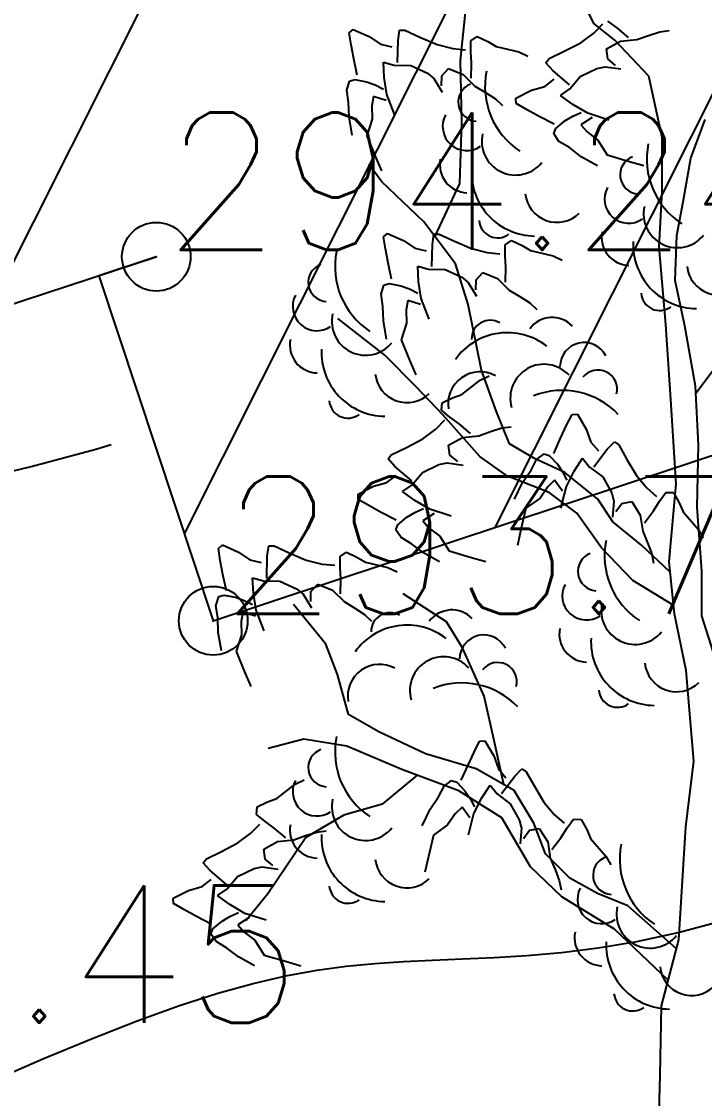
# Model space of a CAD drawing. Header units: millimetres. Extents: x 524954 to 526204, y 9523489 to 9524010.
# Drawn here: x 525978.07 to 525983.04, y 9523745.5 to 9523753.35 of the extents above; entities that cross this region are included whole.
import ezdxf

# ---------------------------------------------------------------- set-up
doc = ezdxf.new("R2010")
doc.units = ezdxf.units.MM
doc.header["$PDMODE"] = 32
doc.header["$PDSIZE"] = 0.5
doc.linetypes.add('ACAD_ISO12W100', pattern=[21, 12, -3, 0, -3, 0, -3])
for name, color, linetype in [('Arbre', 34, 'ACAD_ISO12W100'), ('Bati', 6, 'Continuous'), ('Bati_H', 1, 'Continuous'), ('CN_01_00', 3, 'Continuous'), ('CN_02_00', 4, 'Continuous'), ('TopoAlt', 3, 'Continuous'), ('TOPOJIS', 7, 'Continuous')]:
    doc.layers.add(name, color=color, linetype=linetype)
doc.styles.add('Simplex 1.0', font='Simplex.shx', dxfattribs={"width": 0.99, "height": 1})

# ---------------------------------------------------------------- blocks, each defined once
blk = doc.blocks.new('TCPOINT M')
at = {"color": 0}
blk.add_point((0, 0), dxfattribs=at)
at = {"layer": 'TopoAlt', "style": 'Simplex 1.0', "width": 0.99}
blk.add_attdef('ALT', (0.15, 0.15), '', height=1, dxfattribs=at)
blk = doc.blocks.new('v088')
at = {"linetype": 'Continuous'}
for p, q in [((-0.8352, 10.1996), (-0.9911, 10.5198)), ((-1.8059, 9.9306), (-1.7492, 10.4915)), ((-0.6834, 10.0784), (-0.8352, 10.1996)), ((-0.4354, 9.8162), (-0.6834, 10.0784)), ((-1.7966, 9.483), (-1.8059, 9.9306)), ((-0.339, 9.3704), (-0.4354, 9.8162)), ((-0.1306, 9.2193), (-0.0246, 9.5014)), ((-1.8121, 9.0349), (-1.7966, 9.483)), ((-0.337, 8.9787), (-0.339, 9.3704)), ((-0.1861, 8.901), (-0.1306, 9.2193)), ((-2.3783, 9.048), (-2.4742, 9.1766)), ((-2.0737, 8.7558), (-2.3783, 9.048)), ((-1.992, 8.6473), (-1.8121, 9.0349)), ((-0.3597, 8.574), (-0.337, 8.9787)), ((-0.2308, 8.6575), (-0.1861, 8.901)), ((-1.8434, 8.4497), (-2.0737, 8.7558)), ((-0.2426, 8.3277), (-0.2308, 8.6575)), ((-0.3105, 8.0091), (-0.3597, 8.574)), ((-1.7501, 8.1531), (-1.8434, 8.4497)), ((-0.1735, 7.9995), (-0.2426, 8.3277)), ((-1.6531, 7.6763), (-1.7501, 8.1531)), ((-2.3581, 7.786), (-2.6995, 8.0525)), ((-0.2742, 7.4626), (-0.3105, 8.0091)), ((-0.0959, 7.5596), (-0.1735, 7.9995)), ((-0.0934, 7.5087), (0.2621, 7.9837)), ((-2.1294, 7.5544), (-2.3581, 7.786)), ((-1.5474, 7.38), (-1.6531, 7.6763)), ((-1.9323, 7.3471), (-2.1294, 7.5544)), ((-0.0745, 7.1309), (-0.0959, 7.5596)), ((-0.2365, 6.8477), (-0.2742, 7.4626)), ((-1.4491, 7.1395), (-1.5474, 7.38)), ((-1.6648, 7.048), (-1.9323, 7.3471)), ((-1.2665, 7.0314), (-1.4491, 7.1395)), ((-0.0837, 6.6768), (-0.0745, 7.1309)), ((-1.4628, 6.9029), (-1.6648, 7.048)), ((-1.0467, 6.9303), (-1.2665, 7.0314)), ((-1.1618, 6.7848), (-1.4628, 6.9029)), ((-0.8063, 6.7363), (-1.0467, 6.9303)), ((-0.2869, 6.2807), (-0.2365, 6.8477)), ((-0.9597, 6.6336), (-1.1618, 6.7848)), ((-0.6972, 6.5707), (-0.8063, 6.7363)), ((-0.0491, 6.2111), (-0.0837, 6.6768)), ((-0.7803, 6.3824), (-0.9597, 6.6336)), ((-0.4884, 6.4009), (-0.6972, 6.5707)), ((-0.5514, 6.1446), (-0.7803, 6.3824)), ((-0.2789, 6.2036), (-0.4884, 6.4009)), ((-0.2479, 5.9022), (-0.2869, 6.2807)), ((-0.0486, 5.8877), (-0.0491, 6.2111)), ((-0.2539, 5.9607), (-0.5514, 6.1446)), ((-1.9071, 5.8427), (-2.2223, 6.0475)), ((-2.7868, 5.6812), (-3.0229, 5.9686)), ((-0.1646, 5.4873), (-0.2479, 5.9022)), ((0.0846, 5.4676), (-0.0486, 5.8877)), ((-1.7911, 5.6523), (-1.9071, 5.8427)), ((-2.7013, 5.4591), (-2.7868, 5.6812)), ((-1.6346, 5.3011), (-1.7911, 5.6523)), ((-2.6206, 5.1685), (-2.7013, 5.4591)), ((-0.1073, 4.8293), (-0.1646, 5.4873)), ((-1.5592, 4.9668), (-1.6346, 5.3011)), ((-2.4003, 5.0425), (-2.6206, 5.1685)), ((-2.0611, 4.8817), (-2.4003, 5.0425)), ((-2.9464, 4.9876), (-3.2062, 4.92)), ((-2.6344, 4.9381), (-2.9464, 4.9876)), ((-1.4917, 4.6586), (-1.5592, 4.9668)), ((-2.2328, 4.7662), (-2.6344, 4.9381)), ((-1.6919, 4.7713), (-2.0611, 4.8817)), ((-0.1657, 4.3492), (-0.1073, 4.8293)), ((-2.1227, 4.7254), (-2.3768, 4.5144)), ((-1.8192, 4.6131), (-2.2328, 4.7662)), ((-1.415, 4.6154), (-1.6919, 4.7713)), ((-1.5041, 4.4145), (-1.8192, 4.6131)), ((-1.2732, 4.3758), (-1.415, 4.6154)), ((-2.3768, 4.5144), (-2.655, 4.434)), ((-2.655, 4.434), (-2.9315, 4.2727)), ((-1.2976, 4.0581), (-1.5041, 4.4145)), ((-1.1877, 4.1537), (-1.2732, 4.3758)), ((-0.2169, 3.5272), (-0.1657, 4.3492)), ((-2.9315, 4.2727), (-3.209, 3.8627)), ((-1.0099, 3.9771), (-1.1877, 4.1537)), ((-1.0692, 3.839), (-1.2976, 4.0581)), ((-0.8085, 3.8631), (-1.0099, 3.9771)), ((-3.209, 3.8627), (-3.3666, 3.6666)), ((-0.589, 3.7744), (-0.8085, 3.8631)), ((-0.6849, 3.6045), (-1.0692, 3.839)), ((-0.2343, 3.4611), (-0.589, 3.7744)), ((-0.2941, 3.234), (-0.6849, 3.6045)), ((-0.3436, 3.0457), (-0.2169, 3.5272)), ((-0.3518, 2.5418), (-0.3436, 3.0457)), ((-0.3726, 1.7516), (-0.3518, 2.5418))]:
    blk.add_line(p, q, dxfattribs=at)
at = {"color": 3, "linetype": 'Continuous'}
for p, q in [((-0.8359, 10.1311), (-0.7709, 10.1978)), ((-0.6662, 10.1688), (-0.7348, 10.218)), ((-2.6162, 10.1323), (-2.587, 10.1577)), ((-2.6028, 10.0456), (-2.6162, 10.1323)), ((-2.587, 10.1577), (-2.4712, 10.1066)), ((-2.2608, 10.0773), (-2.2494, 10.1511)), ((-2.2494, 10.1511), (-2.2113, 10.1522)), ((-2.2113, 10.1522), (-2.101, 10.101)), ((-0.9313, 10.0604), (-0.8359, 10.1311)), ((-0.5833, 10.0982), (-0.6662, 10.1688)), ((-0.4378, 10.1134), (-0.3559, 10.1397)), ((-0.3559, 10.1397), (-0.2873, 10.1487)), ((-2.5835, 9.9428), (-2.6028, 10.0456)), ((-2.4712, 10.1066), (-2.3879, 10.0492)), ((-2.3879, 10.0492), (-2.3057, 10.0298)), ((-2.2643, 9.9167), (-2.2608, 10.0773)), ((-2.101, 10.101), (-1.977, 10.0475)), ((-1.977, 10.0475), (-1.8618, 10.0181)), ((-1.7305, 9.9947), (-1.7301, 10.0737)), ((-1.7301, 10.0737), (-1.6848, 10.1049)), ((-1.6848, 10.1049), (-1.6075, 10.069)), ((-1.6075, 10.069), (-1.5466, 10.0327)), ((-1.0512, 9.9981), (-0.9313, 10.0604)), ((-0.7431, 10.0152), (-0.6418, 10.0712)), ((-0.6418, 10.0712), (-0.5231, 10.0829)), ((-0.5231, 10.0829), (-0.4378, 10.1134)), ((-1.8618, 10.0181), (-1.7691, 10.0099)), ((-1.7254, 9.9105), (-1.7305, 9.9947)), ((-1.5466, 10.0327), (-1.3822, 9.9939)), ((-1.3822, 9.9939), (-1.316, 9.9632)), ((-1.1606, 9.945), (-1.0512, 9.9981)), ((-0.7336, 9.9427), (-0.7431, 10.0152)), ((-2.5582, 9.8238), (-2.5835, 9.9428)), ((-2.3678, 9.9191), (-2.2883, 9.8969)), ((-2.3619, 9.8077), (-2.3678, 9.9191)), ((-2.2883, 9.8969), (-2.1685, 9.895)), ((-2.1685, 9.895), (-2.0471, 9.8386)), ((-1.7277, 9.8016), (-1.7254, 9.9105)), ((-1.1838, 9.9148), (-1.1606, 9.945)), ((-1.1339, 9.8592), (-1.1838, 9.9148)), ((-0.8138, 9.874), (-0.7533, 9.8858)), ((-0.7533, 9.8858), (-0.6387, 9.8698)), ((-0.677, 9.8958), (-0.7336, 9.9427)), ((-2.3419, 9.6831), (-2.3619, 9.8077)), ((-2.0471, 9.8386), (-1.9997, 9.7992)), ((-1.9438, 9.7464), (-1.9432, 9.8199)), ((-1.9432, 9.8199), (-1.893, 9.873)), ((-1.893, 9.873), (-1.7856, 9.8299)), ((-1.7856, 9.8299), (-1.7015, 9.7452)), ((-1.0116, 9.755), (-1.1339, 9.8592)), ((-1.0114, 9.724), (-0.9342, 9.8156)), ((-0.9342, 9.8156), (-0.8138, 9.874)), ((-2.634, 9.7155), (-2.6142, 9.7814)), ((-2.6142, 9.7814), (-2.5764, 9.7933)), ((-2.5764, 9.7933), (-2.4916, 9.7768)), ((-2.4916, 9.7768), (-2.4283, 9.7541)), ((-2.4283, 9.7541), (-2.3676, 9.7232)), ((-1.9997, 9.7992), (-1.9397, 9.7002)), ((-1.7015, 9.7452), (-1.624, 9.6985)), ((-1.2895, 9.7147), (-1.1923, 9.7429)), ((-1.1923, 9.7429), (-1.1254, 9.7944)), ((-2.6206, 9.6288), (-2.634, 9.7155)), ((-2.4395, 9.6694), (-2.4511, 9.6011)), ((-2.3461, 9.6395), (-2.4395, 9.6694)), ((-2.2831, 9.5325), (-2.3419, 9.6831)), ((-1.624, 9.6985), (-1.5519, 9.6516)), ((-1.5519, 9.6516), (-1.5015, 9.6041)), ((-1.4022, 9.6572), (-1.2895, 9.7147)), ((-1.401, 9.6186), (-1.4022, 9.6572)), ((-1.0789, 9.6763), (-1.0114, 9.724)), ((-0.9888, 9.6106), (-1.0789, 9.6763)), ((-2.6175, 9.52), (-2.6206, 9.6288)), ((-2.4511, 9.6011), (-2.4483, 9.5032)), ((-1.3254, 9.5742), (-1.401, 9.6186)), ((-1.2335, 9.5242), (-1.3254, 9.5742)), ((-0.8796, 9.5473), (-0.9888, 9.6106)), ((-2.5946, 9.3874), (-2.6175, 9.52)), ((-2.4483, 9.5032), (-2.4883, 9.3823)), ((-1.1253, 9.4685), (-1.2335, 9.5242)), ((-1.1132, 9.4352), (-1.0467, 9.4905)), ((-1.0467, 9.4905), (-0.9892, 9.5252)), ((-0.9892, 9.5252), (-0.9269, 9.5527)), ((-0.8484, 9.5165), (-0.9306, 9.463)), ((-0.7257, 9.4976), (-0.8796, 9.5473)), ((-1.1278, 9.3984), (-1.1132, 9.4352)), ((-0.9306, 9.463), (-0.885, 9.4108)), ((-2.4883, 9.3823), (-2.4269, 9.2344)), ((-1.0892, 9.3413), (-1.1278, 9.3984)), ((-1.0136, 9.2969), (-1.0892, 9.3413)), ((-0.885, 9.4108), (-0.8073, 9.3511)), ((-0.8073, 9.3511), (-0.7389, 9.2437)), ((-0.9273, 9.2307), (-1.0136, 9.2969)), ((-2.4269, 9.2344), (-2.3802, 9.1269)), ((-0.81, 9.1646), (-0.9273, 9.2307)), ((-0.7389, 9.2437), (-0.5855, 9.1979)), ((-0.5855, 9.1979), (-0.4727, 9.1661)), ((-2.3661, 8.6466), (-2.3369, 8.6719)), ((-2.3527, 8.5599), (-2.3661, 8.6466)), ((-2.3369, 8.6719), (-2.2212, 8.6209)), ((-2.0108, 8.5916), (-1.9993, 8.6654)), ((-1.9993, 8.6654), (-1.9613, 8.6665)), ((-1.9613, 8.6665), (-1.8509, 8.6153)), ((-2.3334, 8.4571), (-2.3527, 8.5599)), ((-2.2212, 8.6209), (-2.1379, 8.5634)), ((-2.1379, 8.5634), (-2.0557, 8.544)), ((-2.0143, 8.4309), (-2.0108, 8.5916)), ((-1.8509, 8.6153), (-1.7269, 8.5617)), ((-1.7269, 8.5617), (-1.6118, 8.5324)), ((-1.4805, 8.509), (-1.4801, 8.5879)), ((-1.4801, 8.5879), (-1.4347, 8.6192)), ((-1.4347, 8.6192), (-1.3575, 8.5833)), ((-1.3575, 8.5833), (-1.2966, 8.547)), ((-1.6118, 8.5324), (-1.519, 8.5242)), ((-1.4754, 8.4248), (-1.4805, 8.509)), ((-1.2966, 8.547), (-1.1322, 8.5082)), ((-1.1322, 8.5082), (-1.066, 8.4775)), ((-2.3082, 8.3381), (-2.3334, 8.4571)), ((-2.1178, 8.4334), (-2.0382, 8.4112)), ((-2.1118, 8.322), (-2.1178, 8.4334)), ((-2.0382, 8.4112), (-1.9184, 8.4092)), ((-1.9184, 8.4092), (-1.7971, 8.3529)), ((-1.4776, 8.3159), (-1.4754, 8.4248)), ((-2.0919, 8.1974), (-2.1118, 8.322)), ((-1.7971, 8.3529), (-1.7497, 8.3134)), ((-1.6937, 8.2606), (-1.6931, 8.3341)), ((-1.6931, 8.3341), (-1.643, 8.3873)), ((-1.643, 8.3873), (-1.5356, 8.3441)), ((-1.5356, 8.3441), (-1.4515, 8.2595)), ((-2.384, 8.2298), (-2.3641, 8.2956)), ((-2.3641, 8.2956), (-2.3264, 8.3076)), ((-2.3264, 8.3076), (-2.2415, 8.291)), ((-2.2415, 8.291), (-2.1783, 8.2684)), ((-2.1783, 8.2684), (-2.1175, 8.2375)), ((-1.7497, 8.3134), (-1.6897, 8.2145)), ((-1.4515, 8.2595), (-1.374, 8.2128)), ((-2.3706, 8.1431), (-2.384, 8.2298)), ((-2.1895, 8.1837), (-2.2011, 8.1153)), ((-2.0961, 8.1537), (-2.1895, 8.1837)), ((-2.0331, 8.0467), (-2.0919, 8.1974)), ((-1.374, 8.2128), (-1.3019, 8.1659)), ((-1.3019, 8.1659), (-1.2515, 8.1184)), ((-2.3674, 8.0343), (-2.3706, 8.1431)), ((-2.2011, 8.1153), (-2.1982, 8.0174)), ((-2.3445, 7.9016), (-2.3674, 8.0343)), ((-2.1982, 8.0174), (-2.2383, 7.8966)), ((-2.2383, 7.8966), (-2.1768, 7.7487)), ((-2.1768, 7.7487), (-2.1302, 7.6412)), ((-1.6632, 7.6026), (-1.5976, 7.6345)), ((-1.7972, 7.4997), (-1.6632, 7.6026)), ((-1.9404, 7.4382), (-1.8638, 7.4754)), ((-1.8638, 7.4754), (-1.7972, 7.4997)), ((-1.9448, 7.3833), (-1.9404, 7.4382)), ((-1.8839, 7.3331), (-1.9448, 7.3833)), ((-1.985, 7.2461), (-1.9201, 7.3129)), ((-1.8154, 7.2839), (-1.8839, 7.3331)), ((-1.0336, 7.2746), (-0.9936, 7.3527)), ((-0.9936, 7.3527), (-0.9551, 7.3561)), ((-0.9551, 7.3561), (-0.8913, 7.2468)), ((-2.0805, 7.1754), (-1.985, 7.2461)), ((-1.7325, 7.2133), (-1.8154, 7.2839)), ((-1.6722, 7.1979), (-1.587, 7.2285)), ((-1.587, 7.2285), (-1.5051, 7.2548)), ((-1.5051, 7.2548), (-1.4365, 7.2638)), ((-1.0783, 7.18), (-1.0336, 7.2746)), ((-0.8913, 7.2468), (-0.8575, 7.1514)), ((-2.2004, 7.1132), (-2.0805, 7.1754)), ((-1.8923, 7.1303), (-1.791, 7.1862)), ((-1.791, 7.1862), (-1.6722, 7.1979)), ((-1.1277, 7.0688), (-1.0783, 7.18)), ((-0.8575, 7.1514), (-0.8023, 7.0875)), ((-0.7381, 7.0997), (-0.6855, 7.1528)), ((-0.6855, 7.1528), (-0.654, 7.1313)), ((-2.333, 7.0298), (-2.3098, 7.06)), ((-2.3098, 7.06), (-2.2004, 7.1132)), ((-1.8828, 7.0578), (-1.8923, 7.1303)), ((-1.2526, 7.0255), (-1.1978, 7.0672)), ((-1.1978, 7.0672), (-1.1602, 7.0548)), ((-0.8351, 6.9716), (-0.7381, 7.0997)), ((-0.654, 7.1313), (-0.5947, 7.0251)), ((-2.283, 6.9743), (-2.333, 7.0298)), ((-2.0833, 6.9307), (-1.963, 6.9891)), ((-1.963, 6.9891), (-1.9025, 7.0009)), ((-1.9025, 7.0009), (-1.7879, 6.9849)), ((-1.8262, 7.0109), (-1.8828, 7.0578)), ((-1.2925, 6.9474), (-1.2526, 7.0255)), ((-1.1602, 7.0548), (-1.1012, 6.9916)), ((-1.1012, 6.9916), (-1.0633, 6.9361)), ((-0.978, 6.9406), (-0.9175, 7.0343)), ((-0.9175, 7.0343), (-0.8661, 6.9697)), ((-0.5947, 7.0251), (-0.5257, 6.909)), ((-2.3415, 6.858), (-2.2745, 6.9095)), ((-2.1607, 6.8701), (-2.283, 6.9743)), ((-2.1606, 6.8391), (-2.0833, 6.9307)), ((-1.3538, 6.8575), (-1.2925, 6.9474)), ((-1.0633, 6.9361), (-1.0322, 6.8755)), ((-1.0349, 6.828), (-0.978, 6.9406)), ((-0.8661, 6.9697), (-0.7702, 6.8978)), ((-0.5257, 6.909), (-0.4496, 6.8178)), ((-2.5514, 6.7723), (-2.4387, 6.8298)), ((-2.4387, 6.8298), (-2.3415, 6.858)), ((-2.228, 6.7914), (-2.1606, 6.8391)), ((-1.413, 6.7366), (-1.3538, 6.8575)), ((-1.1715, 6.8255), (-1.2266, 6.7446)), ((-1.122, 6.8741), (-1.1715, 6.8255)), ((-1.0639, 6.7951), (-1.122, 6.8741)), ((-1.0757, 6.6715), (-1.0349, 6.828)), ((-0.7702, 6.8978), (-0.705, 6.781)), ((-2.5502, 6.7337), (-2.5514, 6.7723)), ((-2.1379, 6.7256), (-2.228, 6.7914)), ((-0.705, 6.781), (-0.6897, 6.7213)), ((-0.4496, 6.8178), (-0.3793, 6.7567)), ((-0.357, 6.7218), (-0.3104, 6.7855)), ((-0.3104, 6.7855), (-0.2553, 6.7842)), ((-0.2553, 6.7842), (-0.2138, 6.7099)), ((-2.4746, 6.6893), (-2.5502, 6.7337)), ((-2.3827, 6.6392), (-2.4746, 6.6893)), ((-2.1384, 6.6402), (-2.076, 6.6678)), ((-2.0288, 6.6624), (-2.1379, 6.7256)), ((-1.3299, 6.6702), (-1.3669, 6.5144)), ((-1.2266, 6.7446), (-1.3299, 6.6702)), ((-0.6897, 6.7213), (-0.6991, 6.6059)), ((-0.6753, 6.6457), (-0.6318, 6.7049)), ((-0.6318, 6.7049), (-0.56, 6.7185)), ((-0.56, 6.7185), (-0.4983, 6.6206)), ((-0.4022, 6.6506), (-0.357, 6.7218)), ((-0.2138, 6.7099), (-0.1857, 6.6447)), ((-2.2745, 6.5836), (-2.3827, 6.6392)), ((-2.2624, 6.5503), (-2.1959, 6.6055)), ((-2.1959, 6.6055), (-2.1384, 6.6402)), ((-1.9976, 6.6315), (-2.0798, 6.5781)), ((-1.8748, 6.6127), (-2.0288, 6.6624)), ((-0.4983, 6.6206), (-0.4798, 6.5027)), ((-0.4679, 6.5637), (-0.4022, 6.6506)), ((-0.1857, 6.6447), (-0.0753, 6.5169)), ((-2.2769, 6.5134), (-2.2624, 6.5503)), ((-2.2384, 6.4564), (-2.2769, 6.5134)), ((-2.0798, 6.5781), (-2.0342, 6.5259)), ((-2.0342, 6.5259), (-1.9565, 6.4662)), ((-1.3669, 6.5144), (-1.3922, 6.3999)), ((-0.0753, 6.5169), (-0.0397, 6.4532)), ((-2.1628, 6.412), (-2.2384, 6.4564)), ((-1.9565, 6.4662), (-1.8881, 6.3588)), ((-0.4798, 6.5027), (-0.4444, 6.4194)), ((-3.5682, 6.3771), (-3.539, 6.4025)), ((-3.5548, 6.2904), (-3.5682, 6.3771)), ((-3.539, 6.4025), (-3.4232, 6.3514)), ((-3.2129, 6.3221), (-3.2014, 6.3959)), ((-3.2014, 6.3959), (-3.1633, 6.397)), ((-3.1633, 6.397), (-3.053, 6.3458)), ((-2.0765, 6.3457), (-2.1628, 6.412)), ((-1.8881, 6.3588), (-1.7347, 6.313)), ((-0.4444, 6.4194), (-0.4135, 6.3391)), ((-3.5355, 6.1876), (-3.5548, 6.2904)), ((-3.4232, 6.3514), (-3.3399, 6.2939)), ((-3.3399, 6.2939), (-3.2577, 6.2746)), ((-3.2164, 6.1615), (-3.2129, 6.3221)), ((-3.053, 6.3458), (-2.929, 6.2922)), ((-2.929, 6.2922), (-2.8139, 6.2629)), ((-2.6826, 6.2395), (-2.6821, 6.3185)), ((-2.6821, 6.3185), (-2.6368, 6.3497)), ((-2.6368, 6.3497), (-2.5596, 6.3138)), ((-2.5596, 6.3138), (-2.4986, 6.2775)), ((-2.4986, 6.2775), (-2.3343, 6.2387)), ((-1.9592, 6.2797), (-2.0765, 6.3457)), ((-1.7347, 6.313), (-1.6219, 6.2812)), ((-0.4135, 6.3391), (-0.4006, 6.2711)), ((-2.8139, 6.2629), (-2.7211, 6.2547)), ((-2.6774, 6.1553), (-2.6826, 6.2395)), ((-2.3343, 6.2387), (-2.2681, 6.208)), ((-3.5103, 6.0686), (-3.5355, 6.1876)), ((-3.3198, 6.1639), (-3.2403, 6.1417)), ((-3.3139, 6.0525), (-3.3198, 6.1639)), ((-3.2403, 6.1417), (-3.1205, 6.1398)), ((-3.1205, 6.1398), (-2.9991, 6.0834)), ((-2.8952, 6.0647), (-2.845, 6.1178)), ((-2.845, 6.1178), (-2.7377, 6.0747)), ((-2.6797, 6.0464), (-2.6774, 6.1553)), ((-3.294, 5.9279), (-3.3139, 6.0525)), ((-2.9991, 6.0834), (-2.9517, 6.044)), ((-2.9517, 6.044), (-2.8917, 5.945)), ((-2.8958, 5.9912), (-2.8952, 6.0647)), ((-2.7377, 6.0747), (-2.6536, 5.99)), ((-3.5861, 5.9603), (-3.5662, 6.0262)), ((-3.5662, 6.0262), (-3.5284, 6.0381)), ((-3.5284, 6.0381), (-3.4436, 6.0215)), ((-3.4436, 6.0215), (-3.3804, 5.9989)), ((-3.3804, 5.9989), (-3.3196, 5.968)), ((-2.6536, 5.99), (-2.576, 5.9433)), ((-3.5727, 5.8736), (-3.5861, 5.9603)), ((-3.3915, 5.9142), (-3.4031, 5.8459)), ((-3.2981, 5.8843), (-3.3915, 5.9142)), ((-3.2352, 5.7773), (-3.294, 5.9279)), ((-2.576, 5.9433), (-2.5039, 5.8964)), ((-2.5039, 5.8964), (-2.4536, 5.8489)), ((-3.5695, 5.7648), (-3.5727, 5.8736)), ((-3.4031, 5.8459), (-3.4003, 5.748)), ((-3.5466, 5.6322), (-3.5695, 5.7648)), ((-3.4003, 5.748), (-3.4403, 5.6271)), ((-3.4403, 5.6271), (-3.3789, 5.4792)), ((-3.3789, 5.4792), (-3.3323, 5.3717)), ((-1.7068, 4.8945), (-1.6668, 4.9726)), ((-1.6668, 4.9726), (-1.6283, 4.976)), ((-1.6283, 4.976), (-1.5645, 4.8667)), ((-1.7514, 4.7999), (-1.7068, 4.8945)), ((-1.5645, 4.8667), (-1.5307, 4.7714)), ((-1.8008, 4.6887), (-1.7514, 4.7999)), ((-1.5307, 4.7714), (-1.4755, 4.7074)), ((-1.5083, 4.5916), (-1.4112, 4.7196)), ((-1.4112, 4.7196), (-1.3587, 4.7727)), ((-1.3587, 4.7727), (-1.3272, 4.7513)), ((-1.3272, 4.7513), (-1.2679, 4.6451)), ((-3.1435, 4.5571), (-3.0095, 4.66)), ((-3.0095, 4.66), (-2.9439, 4.6918)), ((-1.9657, 4.5674), (-1.9257, 4.6454)), ((-1.9257, 4.6454), (-1.871, 4.6871)), ((-1.871, 4.6871), (-1.8334, 4.6747)), ((-1.8334, 4.6747), (-1.7744, 4.6115)), ((-1.6512, 4.5605), (-1.5907, 4.6542)), ((-1.5907, 4.6542), (-1.5392, 4.5896)), ((-1.2679, 4.6451), (-1.1988, 4.529)), ((-3.2101, 4.5328), (-3.1435, 4.5571)), ((-2.0269, 4.4774), (-1.9657, 4.5674)), ((-1.7744, 4.6115), (-1.7365, 4.5561)), ((-1.7365, 4.5561), (-1.7054, 4.4954)), ((-1.7081, 4.4479), (-1.6512, 4.5605)), ((-1.5392, 4.5896), (-1.4434, 4.5178)), ((-3.2911, 4.4407), (-3.2867, 4.4956)), ((-3.2867, 4.4956), (-3.2101, 4.5328)), ((-2.0862, 4.3565), (-2.0269, 4.4774)), ((-1.7952, 4.494), (-1.8447, 4.4455)), ((-1.7371, 4.415), (-1.7952, 4.494)), ((-1.4434, 4.5178), (-1.3781, 4.401)), ((-1.1988, 4.529), (-1.1228, 4.4377)), ((-3.2303, 4.3905), (-3.2911, 4.4407)), ((-1.8447, 4.4455), (-1.8998, 4.3645)), ((-1.7488, 4.2914), (-1.7081, 4.4479)), ((-1.3781, 4.401), (-1.3629, 4.3412)), ((-1.1228, 4.4377), (-1.0524, 4.3767)), ((-1.0302, 4.3418), (-0.9835, 4.4054)), ((-0.9835, 4.4054), (-0.9285, 4.4041)), ((-0.9285, 4.4041), (-0.8869, 4.3298)), ((-3.3314, 4.3035), (-3.2664, 4.3702)), ((-3.1617, 4.3413), (-3.2303, 4.3905)), ((-3.0788, 4.2707), (-3.1617, 4.3413)), ((-2.8514, 4.3121), (-2.7828, 4.3211)), ((-1.8998, 4.3645), (-2.0031, 4.2901)), ((-1.3629, 4.3412), (-1.3723, 4.2259)), ((-1.3485, 4.2656), (-1.3049, 4.3248)), ((-1.3049, 4.3248), (-1.2331, 4.3384)), ((-1.2331, 4.3384), (-1.1715, 4.2405)), ((-1.0754, 4.2705), (-1.0302, 4.3418)), ((-0.8869, 4.3298), (-0.8589, 4.2646)), ((-3.4268, 4.2328), (-3.3314, 4.3035)), ((-3.2386, 4.1877), (-3.1373, 4.2436)), ((-3.1373, 4.2436), (-3.0186, 4.2553)), ((-3.0186, 4.2553), (-2.9333, 4.2859)), ((-2.9333, 4.2859), (-2.8514, 4.3121)), ((-2.0031, 4.2901), (-2.0401, 4.1343)), ((-1.1715, 4.2405), (-1.153, 4.1227)), ((-1.1411, 4.1837), (-1.0754, 4.2705)), ((-0.8589, 4.2646), (-0.7485, 4.1368)), ((-3.6561, 4.1174), (-3.5467, 4.1705)), ((-3.5467, 4.1705), (-3.4268, 4.2328)), ((-3.2291, 4.1152), (-3.2386, 4.1877)), ((-3.6793, 4.0872), (-3.6561, 4.1174)), ((-3.6294, 4.0317), (-3.6793, 4.0872)), ((-3.1725, 4.0683), (-3.2291, 4.1152)), ((-2.0401, 4.1343), (-2.0653, 4.0199)), ((-1.153, 4.1227), (-1.1176, 4.0393)), ((-0.7485, 4.1368), (-0.7129, 4.0731)), ((-3.5071, 3.9275), (-3.6294, 4.0317)), ((-3.4297, 3.988), (-3.3093, 4.0465)), ((-3.3093, 4.0465), (-3.2488, 4.0583)), ((-3.2488, 4.0583), (-3.1342, 4.0423)), ((-1.1176, 4.0393), (-1.0867, 3.9591)), ((-3.6878, 3.9154), (-3.6208, 3.9668)), ((-3.5069, 3.8964), (-3.4297, 3.988)), ((-1.0867, 3.9591), (-1.0738, 3.891)), ((-3.8977, 3.8297), (-3.785, 3.8871)), ((-3.785, 3.8871), (-3.6878, 3.9154)), ((-3.5743, 3.8488), (-3.5069, 3.8964)), ((-3.4842, 3.783), (-3.5743, 3.8488)), ((-3.8965, 3.791), (-3.8977, 3.8297)), ((-3.8209, 3.7466), (-3.8965, 3.791)), ((-3.3751, 3.7197), (-3.4842, 3.783)), ((-3.729, 3.6966), (-3.8209, 3.7466)), ((-3.6208, 3.641), (-3.729, 3.6966)), ((-3.5422, 3.6629), (-3.4847, 3.6976)), ((-3.4847, 3.6976), (-3.4223, 3.7252)), ((-3.3439, 3.6889), (-3.4261, 3.6355)), ((-3.2212, 3.6701), (-3.3751, 3.7197)), ((-3.6087, 3.6076), (-3.5422, 3.6629)), ((-3.4261, 3.6355), (-3.3805, 3.5833)), ((-3.6232, 3.5708), (-3.6087, 3.6076)), ((-3.5847, 3.5138), (-3.6232, 3.5708)), ((-3.3805, 3.5833), (-3.3028, 3.5236)), ((-3.5091, 3.4694), (-3.5847, 3.5138)), ((-3.4228, 3.4031), (-3.5091, 3.4694)), ((-3.3028, 3.5236), (-3.2344, 3.4162)), ((-3.3055, 3.337), (-3.4228, 3.4031)), ((-3.2344, 3.4162), (-3.081, 3.3703)), ((-3.081, 3.3703), (-2.9682, 3.3386))]:
    blk.add_line(p, q, dxfattribs=at)
for centre, major_axis, start_param, end_param in [((-1.0632, 9.7428), (0.3995, 0.3995), 2.158504, 3.344219), ((-1.6825, 9.6282), (-0.099, 0.099), -0.421529, 2.292047), ((-1.7599, 9.4514), (-0.1246, 0.1246), 0.293965, 2.957824), ((-1.4053, 9.3432), (0.1741, 0.1741), 2.133893, 4.816631), ((0.1148, 9.2139), (-0.3995, 0.3995), 0.587708, 1.773422), ((-1.7527, 9.1724), (-0.1445, 0.1445), 0.590553, 2.325666), ((-0.5045, 9.0993), (0.099, 0.099), 1.149268, 3.862844), ((-1.2605, 9.1191), (0.3298, 0.3298), 2.307735, 3.914618), ((-1.1039, 8.9843), (0.1641, 0.1641), 2.463212, 4.701636), ((-0.5819, 8.9225), (0.1246, 0.1246), 1.864761, 4.52862), ((-0.2273, 8.8143), (0.1741, 0.1741), 2.133893, 4.816631), ((-1.5338, 8.7756), (0.0964, 0.0964), 2.435534, 4.557933), ((-0.5746, 8.6435), (0.1445, 0.1445), 2.161349, 3.896462), ((-0.0825, 8.5902), (0.3298, 0.3298), 2.307735, 3.914618), ((-2.1547, 8.4302), (0.3995, 0.3995), 2.158504, 3.344219), ((-2.774, 8.3155), (-0.099, 0.099), -0.421529, 2.292047), ((0.0741, 8.4554), (0.1641, 0.1641), 2.463212, 4.701636), ((-0.3558, 8.2467), (0.0964, 0.0964), 2.435534, 4.557933), ((-2.8514, 8.1388), (-0.1246, 0.1246), 0.293965, 2.957824), ((-2.4968, 8.0306), (0.1741, 0.1741), 2.133893, 4.816631), ((-1.5891, 7.9031), (0.0964, 0.0964), 0.254619, 2.377018), ((-1.1385, 7.8551), (-0.1445, 0.1445), 4.692823, 6.427936), ((-1.4642, 7.4823), (0.3298, 0.3298), 0.12682, 1.733702), ((-2.8441, 7.8598), (-0.1445, 0.1445), 0.590553, 2.325666), ((-0.9057, 7.7012), (0.1246, 0.1246), 5.967031, 8.63089), ((-2.352, 7.8064), (0.3298, 0.3298), 2.307735, 3.914618), ((-1.1975, 7.4726), (-0.1741, 0.1741), 4.665366, 7.348105), ((-0.8052, 7.5365), (-0.099, 0.099), 3.680741, 6.394318), ((-2.1954, 7.6717), (0.1641, 0.1641), 2.463212, 4.701636), ((-1.6643, 7.4312), (-0.1641, 0.1641), -1.288499, 0.949924), ((-1.0661, 6.9632), (-0.3995, 0.3995), 4.689978, 5.875693), ((-2.6253, 7.463), (0.0964, 0.0964), 2.435534, 4.557933), ((-0.1929, 6.3242), (-0.3995, 0.3995), 0.587708, 1.773422), ((-0.8122, 6.2095), (-0.099, 0.099), -0.421529, 2.292047), ((-0.8896, 6.0328), (0.1246, 0.1246), 1.864761, 4.52862), ((-0.535, 5.9246), (0.1741, 0.1741), 2.133893, 4.816631), ((-2.32, 5.773), (0.0964, 0.0964), 0.254619, 2.377018), ((-1.8693, 5.7251), (0.1445, 0.1445), 6.263619, 7.998733), ((-2.1951, 5.3523), (0.3298, 0.3298), 0.12682, 1.733702), ((-1.6366, 5.5711), (-0.1246, 0.1246), 4.396235, 7.060094), ((-0.8824, 5.7538), (-0.1445, 0.1445), 0.590553, 2.325666), ((-0.3902, 5.7004), (0.3298, 0.3298), 2.307735, 3.914618), ((-1.9284, 5.3425), (0.1741, 0.1741), 6.236163, 8.918901), ((-2.3952, 5.3012), (-0.1641, 0.1641), -1.288499, 0.949924), ((-1.536, 5.4064), (0.099, 0.099), 5.251538, 7.965114), ((-0.2336, 5.5657), (-0.1641, 0.1641), 0.892416, 3.130839), ((-1.7969, 4.8332), (0.3995, 0.3995), 6.260774, 7.446489), ((-0.6635, 5.357), (0.0964, 0.0964), 2.435534, 4.557933), ((-2.1547, 4.8961), (-0.3995, 0.3995), 0.587708, 1.773422), ((-2.774, 4.7815), (-0.099, 0.099), -0.421529, 2.292047), ((-2.8514, 4.6047), (-0.1246, 0.1246), 0.293965, 2.957824), ((-2.4968, 4.4965), (0.1741, 0.1741), 2.133893, 4.816631), ((-2.8441, 4.3258), (-0.1445, 0.1445), 0.590553, 2.325666), ((-2.352, 4.2724), (0.3298, 0.3298), 2.307735, 3.914618), ((-0.0823, 4.1124), (0.3995, 0.3995), 2.158504, 3.344219), ((-2.1954, 4.1377), (0.1641, 0.1641), 2.463212, 4.701636), ((-0.7016, 3.9977), (0.099, 0.099), 1.149268, 3.862844), ((-2.6253, 3.929), (0.0964, 0.0964), 2.435534, 4.557933), ((-0.779, 3.821), (0.1246, 0.1246), 1.864761, 4.52862), ((-0.4244, 3.7128), (0.1741, 0.1741), 2.133893, 4.816631), ((-0.7718, 3.542), (-0.1445, 0.1445), 0.590553, 2.325666), ((-0.2796, 3.4886), (0.3298, 0.3298), 2.307735, 3.914618), ((-0.1231, 3.3539), (0.1641, 0.1641), 2.463212, 4.701636), ((-0.5529, 3.1452), (0.0964, 0.0964), 2.435534, 4.557933)]:
    blk.add_ellipse(centre, major_axis=major_axis, ratio=1, start_param=start_param, end_param=end_param, dxfattribs=at)

msp = doc.modelspace()

# ---------------------------------------------------------------- hatches: boundary and pattern name
at = {"layer": 'Bati_H'}
h = msp.add_hatch(dxfattribs=at)
h.set_pattern_fill('_U', color=256, scale=2, angle=63.3432, style=0, pattern_type=0)
h.set_pattern_definition([(63.343203168, (0, 0), (-1.7874198754, 0.8972904708), [])])
h.paths.add_polyline_path([(525979.4658, 9523748.9826), (525988.4253, 9523751.9532), (525998.6023, 9523755.1066), (525996.3972, 9523761.7239), (525997.0725, 9523763.0624), (525995.5225, 9523767.5413), (525992.9048, 9523767.4422), (525991.3588, 9523772.2794), (525990.7607, 9523772.0883), (525976.0001, 9523767.8461), (525974.7645, 9523765.3076), (525973.3674, 9523766.0729), (525969.988, 9523759.8612), (525971.385, 9523759.0959), (525970.0494, 9523755.0712), (525972.7284, 9523749.5566), (525979.0516, 9523751.6341), (525978.6327, 9523751.4952)])

# ---------------------------------------------------------------- linework, layer by layer
at = {"layer": 'Bati', "flags": 128}
msp.add_lwpolyline([(525979.4658, 9523748.9826), (525988.4253, 9523751.9532), (525998.6023, 9523755.1066), (525996.3972, 9523761.7239), (525997.0725, 9523763.0624), (525995.5225, 9523767.5413), (525992.9048, 9523767.4422), (525991.3588, 9523772.2794), (525990.7607, 9523772.0883), (525976.0001, 9523767.8461), (525974.7645, 9523765.3076), (525973.3674, 9523766.0729), (525969.988, 9523759.8612), (525971.385, 9523759.0959), (525970.0494, 9523755.0712), (525972.7284, 9523749.5566), (525979.0516, 9523751.6341), (525978.6327, 9523751.4952)], close=True, dxfattribs=at)
at = {"layer": 'CN_01_00', "elevation": 293, "flags": 128}
msp.add_lwpolyline([(525977.8518, 9523745.6291), (525978.2264, 9523745.7911), (525978.5808, 9523745.9382), (525978.9126, 9523746.0684), (525979.2194, 9523746.1794), (525979.4997, 9523746.2698), (525979.7569, 9523746.3413), (525979.9953, 9523746.3964), (525980.2195, 9523746.4376), (525980.4339, 9523746.4672), (525980.6429, 9523746.4877), (525980.8509, 9523746.5017), (525981.0624, 9523746.5115), (525981.2813, 9523746.5198), (525981.5098, 9523746.5296), (525981.7493, 9523746.544), (525982.0016, 9523746.5663), (525982.2681, 9523746.5996), (525982.5504, 9523746.6471), (525982.8502, 9523746.7119), (525983.1691, 9523746.7972)], dxfattribs=at)
at = {"layer": 'CN_02_00', "elevation": 294, "flags": 128}
msp.add_lwpolyline([(525977.6654, 9523749.991), (525978.1404, 9523750.1068), (525978.6122, 9523750.2329), (525978.7235, 9523750.2659)], dxfattribs=at)

# ---------------------------------------------------------------- block references
at = {"layer": 'Arbre'}
msp.add_blockref('v088', (525983.072, 9523743.132), dxfattribs=at)
at = {"layer": 'TOPOJIS'}
ref = msp.add_blockref('TCPOINT M', (525979.0516, 9523751.6341, 294.24), dxfattribs=at)
ref.add_attrib('ALT', '294.24', (525979.1016, 9523751.6841, 294.24), dxfattribs={"layer": 'TopoAlt', "height": 1, "style": 'Simplex 1.0', "width": 0.99})
ref = msp.add_blockref('TCPOINT M', (525979.4658, 9523748.9826, 293.78), dxfattribs=at)
ref.add_attrib('ALT', '293.78', (525979.5158, 9523749.0326, 293.78), dxfattribs={"layer": 'TopoAlt', "height": 1, "style": 'Simplex 1.0', "width": 0.99})
ref = msp.add_blockref('TCPOINT M', (525975.3913, 9523746.0051, 293.45), dxfattribs=at)
ref.add_attrib('ALT', '293.45', (525975.4413, 9523746.0551, 293.45), dxfattribs={"layer": 'TopoAlt', "height": 1, "style": 'Simplex 1.0', "width": 0.99})

doc.saveas('drawing.dxf')
